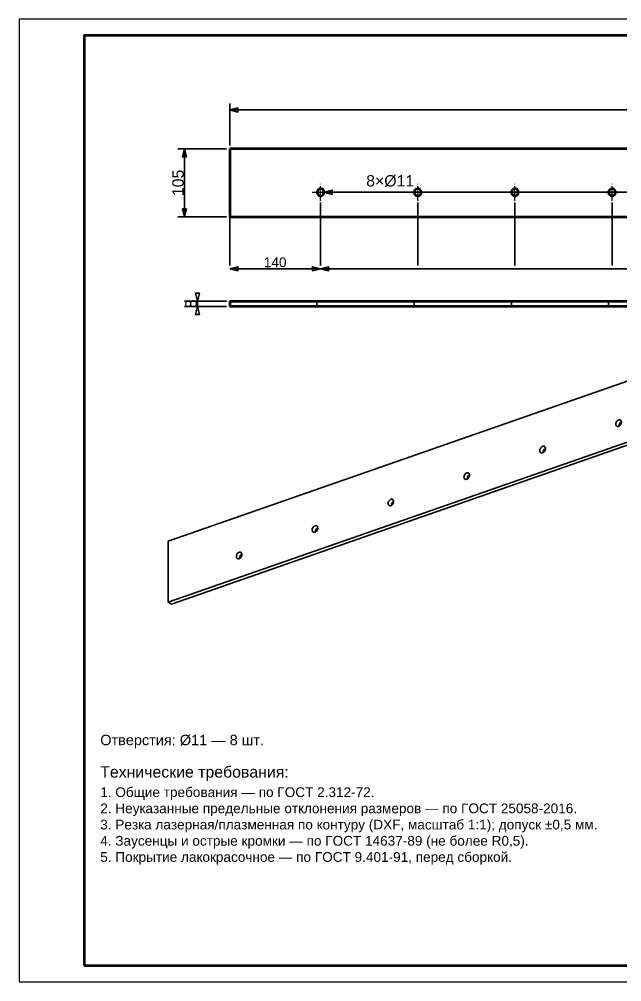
# Model space of a CAD drawing. Header units: millimetres. Extents: x 0 to 420, y 0 to 297.
# Drawn here: x 0 to 186, y 0 to 297 of the extents above; entities that cross this region are included whole.
import ezdxf
from ezdxf.enums import TextEntityAlignment as Align

# ---------------------------------------------------------------- set-up
doc = ezdxf.new("R2010")
doc.units = ezdxf.units.MM
doc.linetypes.add('CENTER', pattern=[5.08, 3.175, -0.635, 0.635, -0.635])
doc.linetypes.add('DASHED', pattern=[1.524, 1.27, -0.254])
doc.styles.add('GOST', font='Arial')

msp = doc.modelspace()

# ---------------------------------------------------------------- linework, layer by layer
at = {"color": 7, "lineweight": 35}
for p, q in [((65, 258), (65, 271)), ((65, 269), (331, 269)), ((64, 257), (49, 257)), ((51, 236), (51, 257)), ((94.1, 243.6), (106.1, 243.6)), ((96.1, 243.6), (346, 243.6)), ((106.1, 243.6), (111.1, 243.6)), ((126.1, 243.6), (346, 243.6)), ((156.1, 243.6), (346, 243.6)), ((93, 240.5), (93, 221)), ((123, 240.5), (123, 221)), ((153, 240.5), (153, 221)), ((183, 240.5), (183, 221)), ((64, 236), (49, 236)), ((65, 236), (65, 221)), ((65, 221), (65, 222)), ((65, 220), (93, 220)), ((93, 221), (93, 222)), ((93, 221), (93, 222)), ((93, 220), (303, 220)), ((64, 210), (51, 210)), ((64, 208.4), (51, 208.4)), ((55, 208.4), (55, 210))]:
    msp.add_line(p, q, dxfattribs=at)
at = {"color": 1, "lineweight": 70}
for p, q in [((65, 257), (65, 236)), ((331, 257), (65, 257)), ((92.03, 244.12), (91.92, 243.78)), ((91.92, 243.78), (91.92, 243.42)), ((92.25, 244.41), (92.03, 244.12)), ((92.56, 244.61), (92.25, 244.41)), ((92.91, 244.7), (92.56, 244.61)), ((93.27, 244.67), (92.91, 244.7)), ((93.6, 244.52), (93.27, 244.67)), ((93.87, 244.28), (93.6, 244.52)), ((94.04, 243.96), (93.87, 244.28)), ((94.1, 243.6), (94.04, 243.96)), ((94.04, 243.24), (94.1, 243.6)), ((122.03, 244.12), (121.92, 243.78)), ((121.92, 243.78), (121.92, 243.42)), ((122.25, 244.41), (122.03, 244.12)), ((122.56, 244.61), (122.25, 244.41)), ((122.91, 244.7), (122.56, 244.61)), ((123.27, 244.67), (122.91, 244.7)), ((123.6, 244.52), (123.27, 244.67)), ((123.87, 244.28), (123.6, 244.52)), ((124.04, 243.96), (123.87, 244.28)), ((124.1, 243.6), (124.04, 243.96)), ((124.04, 243.24), (124.1, 243.6)), ((152.03, 244.12), (151.92, 243.78)), ((151.92, 243.78), (151.92, 243.42)), ((152.25, 244.41), (152.03, 244.12)), ((152.56, 244.61), (152.25, 244.41)), ((152.91, 244.7), (152.56, 244.61)), ((153.27, 244.67), (152.91, 244.7)), ((153.6, 244.52), (153.27, 244.67)), ((153.87, 244.28), (153.6, 244.52)), ((154.04, 243.96), (153.87, 244.28)), ((154.1, 243.6), (154.04, 243.96)), ((154.04, 243.24), (154.1, 243.6)), ((182.03, 244.12), (181.92, 243.78)), ((181.92, 243.78), (181.92, 243.42)), ((182.25, 244.41), (182.03, 244.12)), ((182.56, 244.61), (182.25, 244.41)), ((182.91, 244.7), (182.56, 244.61)), ((183.27, 244.67), (182.91, 244.7)), ((183.6, 244.52), (183.27, 244.67)), ((183.87, 244.28), (183.6, 244.52)), ((184.04, 243.96), (183.87, 244.28)), ((184.1, 243.6), (184.04, 243.96)), ((184.04, 243.24), (184.1, 243.6)), ((91.92, 243.42), (92.03, 243.08)), ((92.03, 243.08), (92.25, 242.79)), ((92.25, 242.79), (92.56, 242.59)), ((92.56, 242.59), (92.91, 242.5)), ((92.91, 242.5), (93.27, 242.53)), ((93.27, 242.53), (93.6, 242.68)), ((93.6, 242.68), (93.87, 242.92)), ((93.87, 242.92), (94.04, 243.24)), ((121.92, 243.42), (122.03, 243.08)), ((122.03, 243.08), (122.25, 242.79)), ((122.25, 242.79), (122.56, 242.59)), ((122.56, 242.59), (122.91, 242.5)), ((122.91, 242.5), (123.27, 242.53)), ((123.27, 242.53), (123.6, 242.68)), ((123.6, 242.68), (123.87, 242.92)), ((123.87, 242.92), (124.04, 243.24)), ((151.92, 243.42), (152.03, 243.08)), ((152.03, 243.08), (152.25, 242.79)), ((152.25, 242.79), (152.56, 242.59)), ((152.56, 242.59), (152.91, 242.5)), ((152.91, 242.5), (153.27, 242.53)), ((153.27, 242.53), (153.6, 242.68)), ((153.6, 242.68), (153.87, 242.92)), ((153.87, 242.92), (154.04, 243.24)), ((181.92, 243.42), (182.03, 243.08)), ((182.03, 243.08), (182.25, 242.79)), ((182.25, 242.79), (182.56, 242.59)), ((182.56, 242.59), (182.91, 242.5)), ((182.91, 242.5), (183.27, 242.53)), ((183.27, 242.53), (183.6, 242.68)), ((183.6, 242.68), (183.87, 242.92)), ((183.87, 242.92), (184.04, 243.24)), ((65, 236), (331, 236)), ((65, 210), (331, 210)), ((65, 210), (65, 208.4)), ((331, 208.4), (65, 208.4))]:
    msp.add_line(p, q, dxfattribs=at)
at = {"color": 5, "linetype": 'DASHED', "lineweight": 35}
for p, q in [((65, 236), (65, 257)), ((65, 257), (331, 257)), ((91.92, 243.78), (92.03, 244.12)), ((91.92, 243.42), (91.92, 243.78)), ((92.03, 244.12), (92.25, 244.41)), ((92.25, 244.41), (92.56, 244.61)), ((92.56, 244.61), (92.91, 244.7)), ((92.91, 244.7), (93.27, 244.67)), ((93.27, 244.67), (93.6, 244.52)), ((93.6, 244.52), (93.87, 244.28)), ((93.87, 244.28), (94.04, 243.96)), ((94.04, 243.96), (94.1, 243.6)), ((94.1, 243.6), (94.04, 243.24)), ((121.92, 243.78), (122.03, 244.12)), ((121.92, 243.42), (121.92, 243.78)), ((122.03, 244.12), (122.25, 244.41)), ((122.25, 244.41), (122.56, 244.61)), ((122.56, 244.61), (122.91, 244.7)), ((122.91, 244.7), (123.27, 244.67)), ((123.27, 244.67), (123.6, 244.52)), ((123.6, 244.52), (123.87, 244.28)), ((123.87, 244.28), (124.04, 243.96)), ((124.04, 243.96), (124.1, 243.6)), ((124.1, 243.6), (124.04, 243.24)), ((151.92, 243.78), (152.03, 244.12)), ((151.92, 243.42), (151.92, 243.78)), ((152.03, 244.12), (152.25, 244.41)), ((152.25, 244.41), (152.56, 244.61)), ((152.56, 244.61), (152.91, 244.7)), ((152.91, 244.7), (153.27, 244.67)), ((153.27, 244.67), (153.6, 244.52)), ((153.6, 244.52), (153.87, 244.28)), ((153.87, 244.28), (154.04, 243.96)), ((154.04, 243.96), (154.1, 243.6)), ((154.1, 243.6), (154.04, 243.24)), ((181.92, 243.78), (182.03, 244.12)), ((181.92, 243.42), (181.92, 243.78)), ((182.03, 244.12), (182.25, 244.41)), ((182.25, 244.41), (182.56, 244.61)), ((182.56, 244.61), (182.91, 244.7)), ((182.91, 244.7), (183.27, 244.67)), ((183.27, 244.67), (183.6, 244.52)), ((183.6, 244.52), (183.87, 244.28)), ((183.87, 244.28), (184.04, 243.96)), ((184.04, 243.96), (184.1, 243.6)), ((184.1, 243.6), (184.04, 243.24)), ((92.03, 243.08), (91.92, 243.42)), ((92.25, 242.79), (92.03, 243.08)), ((92.56, 242.59), (92.25, 242.79)), ((92.91, 242.5), (92.56, 242.59)), ((93.27, 242.53), (92.91, 242.5)), ((93.6, 242.68), (93.27, 242.53)), ((93.87, 242.92), (93.6, 242.68)), ((94.04, 243.24), (93.87, 242.92)), ((122.03, 243.08), (121.92, 243.42)), ((122.25, 242.79), (122.03, 243.08)), ((122.56, 242.59), (122.25, 242.79)), ((122.91, 242.5), (122.56, 242.59)), ((123.27, 242.53), (122.91, 242.5)), ((123.6, 242.68), (123.27, 242.53)), ((123.87, 242.92), (123.6, 242.68)), ((124.04, 243.24), (123.87, 242.92)), ((152.03, 243.08), (151.92, 243.42)), ((152.25, 242.79), (152.03, 243.08)), ((152.56, 242.59), (152.25, 242.79)), ((152.91, 242.5), (152.56, 242.59)), ((153.27, 242.53), (152.91, 242.5)), ((153.6, 242.68), (153.27, 242.53)), ((153.87, 242.92), (153.6, 242.68)), ((154.04, 243.24), (153.87, 242.92)), ((182.03, 243.08), (181.92, 243.42)), ((182.25, 242.79), (182.03, 243.08)), ((182.56, 242.59), (182.25, 242.79)), ((182.91, 242.5), (182.56, 242.59)), ((183.27, 242.53), (182.91, 242.5)), ((183.6, 242.68), (183.27, 242.53)), ((183.87, 242.92), (183.6, 242.68)), ((184.04, 243.24), (183.87, 242.92)), ((65, 236), (331, 236)), ((331, 210), (65, 210)), ((65, 208.4), (65, 210)), ((331, 208.4), (65, 208.4)), ((91.9, 210), (91.9, 208.4)), ((91.9, 210), (91.93, 210)), ((91.93, 210), (91.9, 210)), ((91.9, 208.4), (91.93, 208.4)), ((91.93, 208.4), (91.9, 208.4)), ((91.93, 210), (92.01, 210)), ((92.01, 210), (91.93, 210)), ((91.93, 208.4), (92.01, 208.4)), ((92.01, 208.4), (91.93, 208.4)), ((92.01, 210), (92.14, 210)), ((92.14, 210), (92.01, 210)), ((92.01, 208.4), (92.14, 208.4)), ((92.14, 208.4), (92.01, 208.4)), ((92.14, 210), (92.31, 210)), ((92.31, 210), (92.14, 210)), ((92.14, 208.4), (92.31, 208.4)), ((92.31, 208.4), (92.14, 208.4)), ((92.31, 210), (92.52, 210)), ((92.52, 210), (92.31, 210)), ((92.31, 208.4), (92.52, 208.4)), ((92.52, 208.4), (92.31, 208.4)), ((92.52, 210), (92.76, 210)), ((92.76, 210), (92.52, 210)), ((92.52, 208.4), (92.76, 208.4)), ((92.76, 208.4), (92.52, 208.4)), ((92.76, 210), (93, 210)), ((93, 210), (92.76, 210)), ((92.76, 208.4), (93, 208.4)), ((93, 208.4), (92.76, 208.4)), ((93, 210), (93.24, 210)), ((93.24, 210), (93, 210)), ((93, 208.4), (93.24, 208.4)), ((93.24, 208.4), (93, 208.4)), ((93.24, 210), (93.48, 210)), ((93.48, 210), (93.24, 210)), ((93.24, 208.4), (93.48, 208.4)), ((93.48, 208.4), (93.24, 208.4)), ((93.48, 210), (93.69, 210)), ((93.69, 210), (93.48, 210)), ((93.48, 208.4), (93.69, 208.4)), ((93.69, 208.4), (93.48, 208.4)), ((93.69, 210), (93.86, 210)), ((93.86, 210), (93.69, 210)), ((93.69, 208.4), (93.86, 208.4)), ((93.86, 208.4), (93.69, 208.4)), ((93.86, 210), (93.99, 210)), ((93.99, 210), (93.86, 210)), ((93.86, 208.4), (93.99, 208.4)), ((93.99, 208.4), (93.86, 208.4)), ((93.99, 210), (94.07, 210)), ((94.07, 210), (93.99, 210)), ((93.99, 208.4), (94.07, 208.4)), ((94.07, 208.4), (93.99, 208.4)), ((94.07, 210), (94.1, 210)), ((94.1, 210), (94.07, 210)), ((94.07, 208.4), (94.1, 208.4)), ((94.1, 208.4), (94.07, 208.4)), ((121.9, 210), (121.9, 208.4)), ((121.9, 210), (121.93, 210)), ((121.93, 210), (121.9, 210)), ((121.9, 208.4), (121.93, 208.4)), ((121.93, 208.4), (121.9, 208.4)), ((121.93, 210), (122.01, 210)), ((122.01, 210), (121.93, 210)), ((121.93, 208.4), (122.01, 208.4)), ((122.01, 208.4), (121.93, 208.4)), ((122.01, 210), (122.14, 210)), ((122.14, 210), (122.01, 210)), ((122.01, 208.4), (122.14, 208.4)), ((122.14, 208.4), (122.01, 208.4)), ((122.14, 210), (122.31, 210)), ((122.31, 210), (122.14, 210)), ((122.14, 208.4), (122.31, 208.4)), ((122.31, 208.4), (122.14, 208.4)), ((122.31, 210), (122.52, 210)), ((122.52, 210), (122.31, 210)), ((122.31, 208.4), (122.52, 208.4)), ((122.52, 208.4), (122.31, 208.4)), ((122.52, 210), (122.76, 210)), ((122.76, 210), (122.52, 210)), ((122.52, 208.4), (122.76, 208.4)), ((122.76, 208.4), (122.52, 208.4)), ((122.76, 210), (123, 210)), ((123, 210), (122.76, 210)), ((122.76, 208.4), (123, 208.4)), ((123, 208.4), (122.76, 208.4)), ((123, 210), (123.24, 210)), ((123.24, 210), (123, 210)), ((123, 208.4), (123.24, 208.4)), ((123.24, 208.4), (123, 208.4)), ((123.24, 210), (123.48, 210)), ((123.48, 210), (123.24, 210)), ((123.24, 208.4), (123.48, 208.4)), ((123.48, 208.4), (123.24, 208.4)), ((123.48, 210), (123.69, 210)), ((123.69, 210), (123.48, 210)), ((123.48, 208.4), (123.69, 208.4)), ((123.69, 208.4), (123.48, 208.4)), ((123.69, 210), (123.86, 210)), ((123.86, 210), (123.69, 210)), ((123.69, 208.4), (123.86, 208.4)), ((123.86, 208.4), (123.69, 208.4)), ((123.86, 210), (123.99, 210)), ((123.99, 210), (123.86, 210)), ((123.86, 208.4), (123.99, 208.4)), ((123.99, 208.4), (123.86, 208.4)), ((123.99, 210), (124.07, 210)), ((124.07, 210), (123.99, 210)), ((123.99, 208.4), (124.07, 208.4)), ((124.07, 208.4), (123.99, 208.4)), ((124.07, 210), (124.1, 210)), ((124.1, 210), (124.07, 210)), ((124.07, 208.4), (124.1, 208.4)), ((124.1, 208.4), (124.07, 208.4)), ((151.9, 210), (151.9, 208.4)), ((151.9, 210), (151.93, 210)), ((151.93, 210), (151.9, 210)), ((151.9, 208.4), (151.93, 208.4)), ((151.93, 208.4), (151.9, 208.4)), ((151.93, 210), (152.01, 210)), ((152.01, 210), (151.93, 210)), ((151.93, 208.4), (152.01, 208.4)), ((152.01, 208.4), (151.93, 208.4)), ((152.01, 210), (152.14, 210)), ((152.14, 210), (152.01, 210)), ((152.01, 208.4), (152.14, 208.4)), ((152.14, 208.4), (152.01, 208.4)), ((152.14, 210), (152.31, 210)), ((152.31, 210), (152.14, 210)), ((152.14, 208.4), (152.31, 208.4)), ((152.31, 208.4), (152.14, 208.4)), ((152.31, 210), (152.52, 210)), ((152.52, 210), (152.31, 210)), ((152.31, 208.4), (152.52, 208.4)), ((152.52, 208.4), (152.31, 208.4)), ((152.52, 210), (152.76, 210)), ((152.76, 210), (152.52, 210)), ((152.52, 208.4), (152.76, 208.4)), ((152.76, 208.4), (152.52, 208.4)), ((152.76, 210), (153, 210)), ((153, 210), (152.76, 210)), ((152.76, 208.4), (153, 208.4)), ((153, 208.4), (152.76, 208.4)), ((153, 210), (153.24, 210)), ((153.24, 210), (153, 210)), ((153, 208.4), (153.24, 208.4)), ((153.24, 208.4), (153, 208.4)), ((153.24, 210), (153.48, 210)), ((153.48, 210), (153.24, 210)), ((153.24, 208.4), (153.48, 208.4)), ((153.48, 208.4), (153.24, 208.4)), ((153.48, 210), (153.69, 210)), ((153.69, 210), (153.48, 210)), ((153.48, 208.4), (153.69, 208.4)), ((153.69, 208.4), (153.48, 208.4)), ((153.69, 210), (153.86, 210)), ((153.86, 210), (153.69, 210)), ((153.69, 208.4), (153.86, 208.4)), ((153.86, 208.4), (153.69, 208.4)), ((153.86, 210), (153.99, 210)), ((153.99, 210), (153.86, 210)), ((153.86, 208.4), (153.99, 208.4)), ((153.99, 208.4), (153.86, 208.4)), ((153.99, 210), (154.07, 210)), ((154.07, 210), (153.99, 210)), ((153.99, 208.4), (154.07, 208.4)), ((154.07, 208.4), (153.99, 208.4)), ((154.07, 210), (154.1, 210)), ((154.1, 210), (154.07, 210)), ((154.07, 208.4), (154.1, 208.4)), ((154.1, 208.4), (154.07, 208.4)), ((181.9, 210), (181.9, 208.4)), ((181.9, 210), (181.93, 210)), ((181.93, 210), (181.9, 210)), ((181.9, 208.4), (181.93, 208.4)), ((181.93, 208.4), (181.9, 208.4)), ((181.93, 210), (182.01, 210)), ((182.01, 210), (181.93, 210)), ((181.93, 208.4), (182.01, 208.4)), ((182.01, 208.4), (181.93, 208.4)), ((182.01, 210), (182.14, 210)), ((182.14, 210), (182.01, 210)), ((182.01, 208.4), (182.14, 208.4)), ((182.14, 208.4), (182.01, 208.4)), ((182.14, 210), (182.31, 210)), ((182.31, 210), (182.14, 210)), ((182.14, 208.4), (182.31, 208.4)), ((182.31, 208.4), (182.14, 208.4)), ((182.31, 210), (182.52, 210)), ((182.52, 210), (182.31, 210)), ((182.31, 208.4), (182.52, 208.4)), ((182.52, 208.4), (182.31, 208.4)), ((182.52, 210), (182.76, 210)), ((182.76, 210), (182.52, 210)), ((182.52, 208.4), (182.76, 208.4)), ((182.76, 208.4), (182.52, 208.4)), ((182.76, 210), (183, 210)), ((183, 210), (182.76, 210)), ((182.76, 208.4), (183, 208.4)), ((183, 208.4), (182.76, 208.4)), ((183, 210), (183.24, 210)), ((183.24, 210), (183, 210)), ((183, 208.4), (183.24, 208.4)), ((183.24, 208.4), (183, 208.4)), ((183.24, 210), (183.48, 210)), ((183.48, 210), (183.24, 210)), ((183.24, 208.4), (183.48, 208.4)), ((183.48, 208.4), (183.24, 208.4)), ((183.48, 210), (183.69, 210)), ((183.69, 210), (183.48, 210)), ((183.48, 208.4), (183.69, 208.4)), ((183.69, 208.4), (183.48, 208.4)), ((183.69, 210), (183.86, 210)), ((183.86, 210), (183.69, 210)), ((183.69, 208.4), (183.86, 208.4)), ((183.86, 208.4), (183.69, 208.4)), ((183.86, 210), (183.99, 210)), ((183.99, 210), (183.86, 210)), ((183.86, 208.4), (183.99, 208.4)), ((183.99, 208.4), (183.86, 208.4)), ((183.99, 210), (184.07, 210)), ((184.07, 210), (183.99, 210)), ((183.99, 208.4), (184.07, 208.4)), ((184.07, 208.4), (183.99, 208.4)), ((184.07, 210), (184.1, 210)), ((184.1, 210), (184.07, 210)), ((184.07, 208.4), (184.1, 208.4)), ((184.1, 208.4), (184.07, 208.4))]:
    msp.add_line(p, q, dxfattribs=at)
at = {"color": 4, "linetype": 'CENTER', "lineweight": 25}
for p, q in [((90.4, 243.6), (95.6, 243.6)), ((93, 241), (93, 246.2)), ((120.4, 243.6), (125.6, 243.6)), ((123, 241), (123, 246.2)), ((150.4, 243.6), (155.6, 243.6)), ((153, 241), (153, 246.2)), ((180.4, 243.6), (185.6, 243.6)), ((183, 241), (183, 246.2))]:
    msp.add_line(p, q, dxfattribs=at)
at = {"color": 1, "lineweight": 35}
for p, q in [((253.71, 208.4), (46, 135.99)), ((253.71, 189.5), (46, 117.09)), ((254.71, 188.95), (47, 116.55)), ((184.17, 172.37), (184.14, 172.08)), ((184.27, 172.65), (184.17, 172.37)), ((184.42, 172.92), (184.27, 172.65)), ((184.62, 173.14), (184.42, 172.92)), ((184.84, 173.31), (184.62, 173.14)), ((185.08, 173.4), (184.84, 173.31)), ((185.31, 173.41), (185.08, 173.4)), ((185.52, 173.35), (185.31, 173.41)), ((185.34, 172.25), (185.57, 172.55)), ((185.64, 173.26), (185.52, 173.35)), ((185.57, 172.55), (185.85, 172.77)), ((185.74, 173.14), (185.64, 173.26)), ((185.67, 172.01), (185.82, 172.41)), ((185.81, 172.98), (185.74, 173.14)), ((185.85, 172.81), (185.81, 172.98)), ((185.82, 172.41), (185.85, 172.61)), ((185.85, 172.61), (185.85, 172.81)), ((184.14, 172.08), (184.16, 171.87)), ((184.16, 171.87), (184.22, 171.68)), ((184.22, 171.68), (184.33, 171.53)), ((184.33, 171.53), (184.47, 171.42)), ((184.47, 171.42), (184.61, 171.36)), ((184.61, 171.36), (184.77, 171.35)), ((184.77, 171.35), (184.93, 171.38)), ((184.93, 171.38), (185.1, 171.44)), ((185.1, 171.44), (185.27, 171.54)), ((185.14, 171.54), (185.19, 171.9)), ((185.14, 171.46), (185.14, 171.54)), ((185.19, 171.9), (185.34, 172.25)), ((185.27, 171.54), (185.42, 171.67)), ((185.42, 171.67), (185.67, 172.01)), ((160.74, 164.2), (160.71, 163.92)), ((160.71, 163.92), (160.73, 163.7)), ((160.73, 163.7), (160.8, 163.51)), ((160.84, 164.49), (160.74, 164.2)), ((160.8, 163.51), (160.9, 163.36)), ((160.99, 164.75), (160.84, 164.49)), ((160.9, 163.36), (161.04, 163.25)), ((161.19, 164.98), (160.99, 164.75)), ((161.42, 165.14), (161.19, 164.98)), ((161.66, 165.23), (161.42, 165.14)), ((161.89, 165.25), (161.66, 165.23)), ((161.68, 163.27), (161.84, 163.37)), ((161.71, 163.37), (161.76, 163.73)), ((161.71, 163.29), (161.71, 163.37)), ((161.76, 163.73), (161.91, 164.08)), ((161.84, 163.37), (161.99, 163.51)), ((162.09, 165.18), (161.89, 165.25)), ((161.91, 164.08), (162.14, 164.38)), ((161.99, 163.51), (162.25, 163.85)), ((162.22, 165.09), (162.09, 165.18)), ((162.14, 164.38), (162.42, 164.6)), ((162.31, 164.97), (162.22, 165.09)), ((162.25, 163.85), (162.4, 164.25)), ((162.38, 164.82), (162.31, 164.97)), ((162.42, 164.64), (162.38, 164.82)), ((162.4, 164.25), (162.43, 164.45)), ((162.43, 164.45), (162.42, 164.64)), ((161.04, 163.25), (161.18, 163.2)), ((161.18, 163.2), (161.34, 163.18)), ((161.34, 163.18), (161.51, 163.21)), ((161.51, 163.21), (161.68, 163.27)), ((137.32, 156.04), (137.28, 155.75)), ((137.28, 155.75), (137.31, 155.54)), ((137.31, 155.54), (137.37, 155.35)), ((137.41, 156.32), (137.32, 156.04)), ((137.37, 155.35), (137.48, 155.19)), ((137.57, 156.59), (137.41, 156.32)), ((137.48, 155.19), (137.62, 155.09)), ((137.76, 156.81), (137.57, 156.59)), ((137.62, 155.09), (137.76, 155.03)), ((137.99, 156.97), (137.76, 156.81)), ((137.76, 155.03), (137.92, 155.02)), ((137.92, 155.02), (138.08, 155.04)), ((138.23, 157.07), (137.99, 156.97)), ((138.08, 155.04), (138.25, 155.11)), ((138.46, 157.08), (138.23, 157.07)), ((138.25, 155.11), (138.41, 155.21)), ((138.28, 155.21), (138.34, 155.57)), ((138.29, 155.13), (138.28, 155.21)), ((138.34, 155.57), (138.49, 155.92)), ((138.41, 155.21), (138.57, 155.34)), ((138.67, 157.02), (138.46, 157.08)), ((138.49, 155.92), (138.72, 156.22)), ((138.57, 155.34), (138.82, 155.68)), ((138.79, 156.93), (138.67, 157.02)), ((138.72, 156.22), (139, 156.43)), ((138.89, 156.8), (138.79, 156.93)), ((138.82, 155.68), (138.97, 156.08)), ((138.96, 156.65), (138.89, 156.8)), ((138.99, 156.47), (138.96, 156.65)), ((138.97, 156.08), (139, 156.28)), ((139, 156.28), (138.99, 156.47)), ((114.34, 148.64), (114.14, 148.42)), ((114.57, 148.81), (114.34, 148.64)), ((114.8, 148.9), (114.57, 148.81)), ((115.04, 148.92), (114.8, 148.9)), ((115.24, 148.85), (115.04, 148.92)), ((115.36, 148.76), (115.24, 148.85)), ((115.46, 148.64), (115.36, 148.76)), ((115.53, 148.48), (115.46, 148.64)), ((113.89, 147.87), (113.86, 147.59)), ((113.86, 147.59), (113.88, 147.37)), ((113.88, 147.37), (113.95, 147.18)), ((113.99, 148.15), (113.89, 147.87)), ((113.95, 147.18), (114.05, 147.03)), ((114.14, 148.42), (113.99, 148.15)), ((114.05, 147.03), (114.19, 146.92)), ((114.19, 146.92), (114.33, 146.87)), ((114.33, 146.87), (114.49, 146.85)), ((114.49, 146.85), (114.66, 146.88)), ((114.66, 146.88), (114.82, 146.94)), ((114.82, 146.94), (114.99, 147.04)), ((114.86, 147.04), (114.91, 147.4)), ((114.86, 146.96), (114.86, 147.04)), ((114.91, 147.4), (115.06, 147.75)), ((114.99, 147.04), (115.14, 147.17)), ((115.06, 147.75), (115.29, 148.05)), ((115.14, 147.17), (115.4, 147.52)), ((115.29, 148.05), (115.57, 148.27)), ((115.4, 147.52), (115.55, 147.91)), ((115.57, 148.31), (115.53, 148.48)), ((115.55, 147.91), (115.57, 148.11)), ((115.57, 148.11), (115.57, 148.31)), ((90.46, 139.7), (90.43, 139.42)), ((90.56, 139.99), (90.46, 139.7)), ((90.71, 140.25), (90.56, 139.99)), ((90.91, 140.48), (90.71, 140.25)), ((91.14, 140.64), (90.91, 140.48)), ((91.38, 140.73), (91.14, 140.64)), ((91.61, 140.75), (91.38, 140.73)), ((91.82, 140.68), (91.61, 140.75)), ((91.63, 139.58), (91.86, 139.89)), ((91.94, 140.59), (91.82, 140.68)), ((91.86, 139.89), (92.15, 140.1)), ((92.04, 140.47), (91.94, 140.59)), ((91.97, 139.35), (92.12, 139.75)), ((92.11, 140.32), (92.04, 140.47)), ((92.14, 140.14), (92.11, 140.32)), ((92.12, 139.75), (92.15, 139.95)), ((92.15, 139.95), (92.14, 140.14)), ((90.43, 139.42), (90.45, 139.2)), ((90.45, 139.2), (90.52, 139.01)), ((90.52, 139.01), (90.62, 138.86)), ((90.62, 138.86), (90.76, 138.75)), ((90.76, 138.75), (90.91, 138.7)), ((90.91, 138.7), (91.06, 138.68)), ((91.06, 138.68), (91.23, 138.71)), ((91.23, 138.71), (91.4, 138.77)), ((91.4, 138.77), (91.56, 138.87)), ((91.43, 138.87), (91.48, 139.23)), ((91.43, 138.79), (91.43, 138.87)), ((91.48, 139.23), (91.63, 139.58)), ((91.56, 138.87), (91.72, 139.01)), ((91.72, 139.01), (91.97, 139.35)), ((46, 135.99), (46, 117.09)), ((67.04, 131.54), (67.01, 131.25)), ((67.01, 131.25), (67.03, 131.04)), ((67.03, 131.04), (67.09, 130.85)), ((67.14, 131.82), (67.04, 131.54)), ((67.09, 130.85), (67.2, 130.69)), ((67.29, 132.09), (67.14, 131.82)), ((67.2, 130.69), (67.34, 130.59)), ((67.49, 132.31), (67.29, 132.09)), ((67.71, 132.47), (67.49, 132.31)), ((67.95, 132.57), (67.71, 132.47)), ((68.18, 132.58), (67.95, 132.57)), ((67.97, 130.61), (68.14, 130.71)), ((68, 130.71), (68.06, 131.07)), ((68.01, 130.63), (68, 130.71)), ((68.06, 131.07), (68.21, 131.42)), ((68.14, 130.71), (68.29, 130.84)), ((68.39, 132.52), (68.18, 132.58)), ((68.21, 131.42), (68.44, 131.72)), ((68.29, 130.84), (68.54, 131.18)), ((68.51, 132.43), (68.39, 132.52)), ((68.44, 131.72), (68.72, 131.93)), ((68.61, 132.3), (68.51, 132.43)), ((68.54, 131.18), (68.69, 131.58)), ((68.68, 132.15), (68.61, 132.3)), ((68.72, 131.97), (68.68, 132.15)), ((68.69, 131.58), (68.72, 131.78)), ((68.72, 131.78), (68.72, 131.97)), ((67.34, 130.59), (67.48, 130.53)), ((67.48, 130.53), (67.64, 130.52)), ((67.64, 130.52), (67.8, 130.54)), ((67.8, 130.54), (67.97, 130.61)), ((46, 117.09), (47, 116.55))]:
    msp.add_line(p, q, dxfattribs=at)
at = {"color": 7, "lineweight": 25}
msp.add_lwpolyline([(0, 0), (420, 0), (420, 297), (0, 297)], close=True, dxfattribs=at)
at = {"color": 7, "lineweight": 70}
msp.add_lwpolyline([(20, 5), (415, 5), (415, 292), (20, 292)], close=True, dxfattribs=at)
at = {"color": 7, "lineweight": 35}
for points in [[(65, 269), (67.5, 268.38), (67.5, 269.62)], [(51, 257), (50.38, 254.5), (51.62, 254.5)], [(94.1, 243.6), (96.6, 242.97), (96.6, 244.22)], [(51, 236), (51.62, 238.5), (50.38, 238.5)], [(65, 220), (67.5, 219.38), (67.5, 220.62)], [(93, 220), (90.5, 220.62), (90.5, 219.38)], [(93, 220), (95.5, 219.38), (95.5, 220.62)], [(55, 210), (55.62, 212.5), (54.38, 212.5)], [(55, 208.4), (54.38, 205.9), (55.62, 205.9)]]:
    msp.add_lwpolyline(points, close=True, dxfattribs=at)

# ---------------------------------------------------------------- texts
at = {"color": 7, "style": 'GOST'}
for s, p in [('105', (49, 246.5)), ('8', (53, 209.2))]:
    msp.add_text(s, height=3.5, rotation=90, dxfattribs=at).set_placement(p, align=Align.MIDDLE)
msp.add_text('8×Ø11', height=3.5, dxfattribs=at).set_placement((107.1, 245.4))
msp.add_text('140', height=3, dxfattribs=at).set_placement((79, 222), align=Align.MIDDLE)
at = {"color": 6, "style": 'GOST'}
msp.add_text('Отверстия: Ø11 — 8 шт.', height=3.2, dxfattribs=at).set_placement((25, 73))
at = {"color": 3, "style": 'GOST'}
for s, height, p in [('Технические требования:', 3.5, (25, 63)), ('1. Общие требования — по ГОСТ 2.312-72.', 3, (25, 57)), ('2. Неуказанные предельные отклонения размеров — по ГОСТ 25058-2016.', 3, (25, 52)), ('3. Резка лазерная/плазменная по контуру (DXF, масштаб 1:1); допуск ±0,5 мм.', 3, (25, 47)), ('4. Заусенцы и острые кромки — по ГОСТ 14637-89 (не более R0,5).', 3, (25, 42)), ('5. Покрытие лакокрасочное — по ГОСТ 9.401-91, перед сборкой.', 3, (25, 37))]:
    msp.add_text(s, height=height, dxfattribs=at).set_placement(p)

doc.saveas('drawing.dxf')
